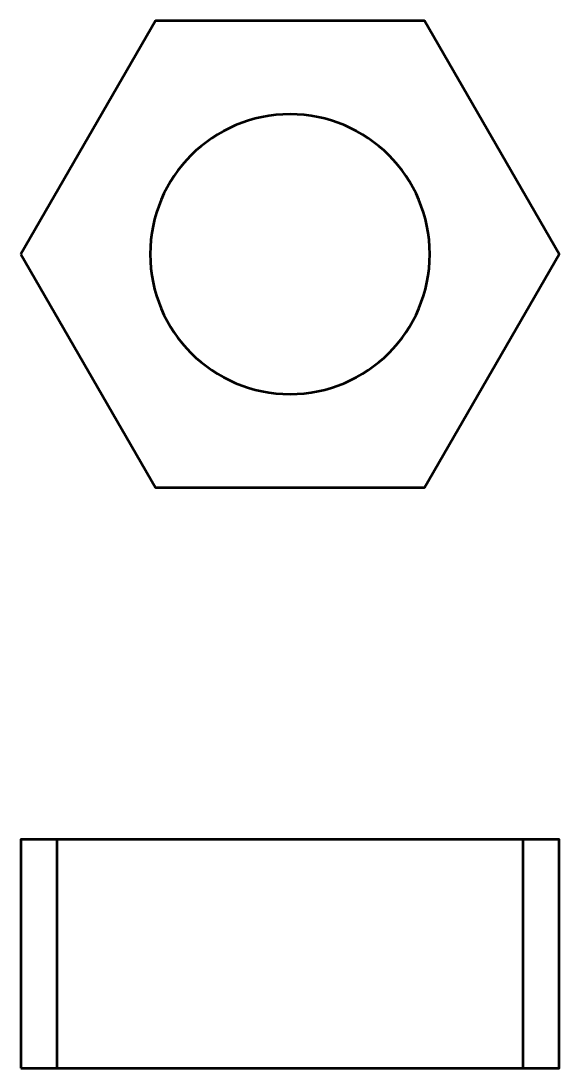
# Model space of a CAD drawing. Header units: centimetres. Extents: x -3.77 to 3.77, y -0.24 to 6.83.
# Drawn here: x -0.577 to 0.577, y -0.245 to 2 of the extents above; entities that cross this region are included whole.
import ezdxf

# ---------------------------------------------------------------- set-up
doc = ezdxf.new("R2010")
doc.units = ezdxf.units.CM
doc.header["$MEASUREMENT"] = 0
doc.layers.add('Layer 1', color=7, linetype='Continuous')

msp = doc.modelspace()

# ---------------------------------------------------------------- linework, layer by layer
at = {"layer": 'Layer 1', "lineweight": 53}
for points in [[(-0.57735, -0.24498), (0.57735, -0.24498), (0.57735, 0.24502), (-0.57735, 0.24502), (-0.57735, -0.24498)], [(-0.5, -0.24498), (0.5, -0.24498), (0.5, 0.24502), (-0.5, 0.24502), (-0.5, -0.24498)]]:
    msp.add_lwpolyline(points, close=True, dxfattribs=at)
for points, knots in [([(-0.57735, 1.5), (-0.57735, 1.5), (-0.43301, 1.75), (-0.43301, 1.75), (-0.43301, 1.75), (-0.43301, 1.75), (-0.28868, 2), (-0.28868, 2), (-0.28868, 2), (-0.28868, 2), (0, 2), (0, 2), (0, 2), (0, 2), (0.28868, 2), (0.28868, 2), (0.28868, 2), (0.28868, 2), (0.43301, 1.75), (0.43301, 1.75), (0.43301, 1.75), (0.43301, 1.75), (0.57735, 1.5), (0.57735, 1.5), (0.57735, 1.5), (0.57735, 1.5), (0.43301, 1.25), (0.43301, 1.25), (0.43301, 1.25), (0.43301, 1.25), (0.28868, 1), (0.28868, 1), (0.28868, 1), (0.28868, 1), (0, 1), (0, 1), (0, 1), (0, 1), (-0.28868, 1), (-0.28868, 1), (-0.28868, 1), (-0.28868, 1), (-0.43301, 1.25), (-0.43301, 1.25), (-0.43301, 1.25), (-0.43301, 1.25), (-0.57735, 1.5), (-0.57735, 1.5)], [0, 0, 0, 0, 0.0769231, 0.0769231, 0.0769231, 0.0769231, 0.1538462, 0.1538462, 0.1538462, 0.1538462, 0.2307692, 0.2307692, 0.2307692, 0.2307692, 0.3076923, 0.3076923, 0.3076923, 0.3076923, 0.3846154, 0.3846154, 0.3846154, 0.3846154, 0.4615385, 0.4615385, 0.4615385, 0.4615385, 0.5384615, 0.5384615, 0.5384615, 0.5384615, 0.6153846, 0.6153846, 0.6153846, 0.6153846, 0.6923077, 0.6923077, 0.6923077, 0.6923077, 0.7692308, 0.7692308, 0.7692308, 0.7692308, 0.8461538, 0.8461538, 0.8461538, 0.8461538, 1, 1, 1, 1]), ([(-0.3, 1.5), (-0.3, 1.66568), (-0.16568, 1.8), (0, 1.8), (0, 1.8), (0.16568, 1.8), (0.3, 1.66568), (0.3, 1.5), (0.3, 1.5), (0.3, 1.33432), (0.16568, 1.2), (0, 1.2), (0, 1.2), (-0.16568, 1.2), (-0.3, 1.33432), (-0.3, 1.5)], [0, 0, 0, 0, 0.2, 0.2, 0.2, 0.2, 0.4, 0.4, 0.4, 0.4, 0.6, 0.6, 0.6, 0.6, 1, 1, 1, 1])]:
    msp.add_open_spline(points, degree=3, knots=knots, dxfattribs=at)

doc.saveas('drawing.dxf')
